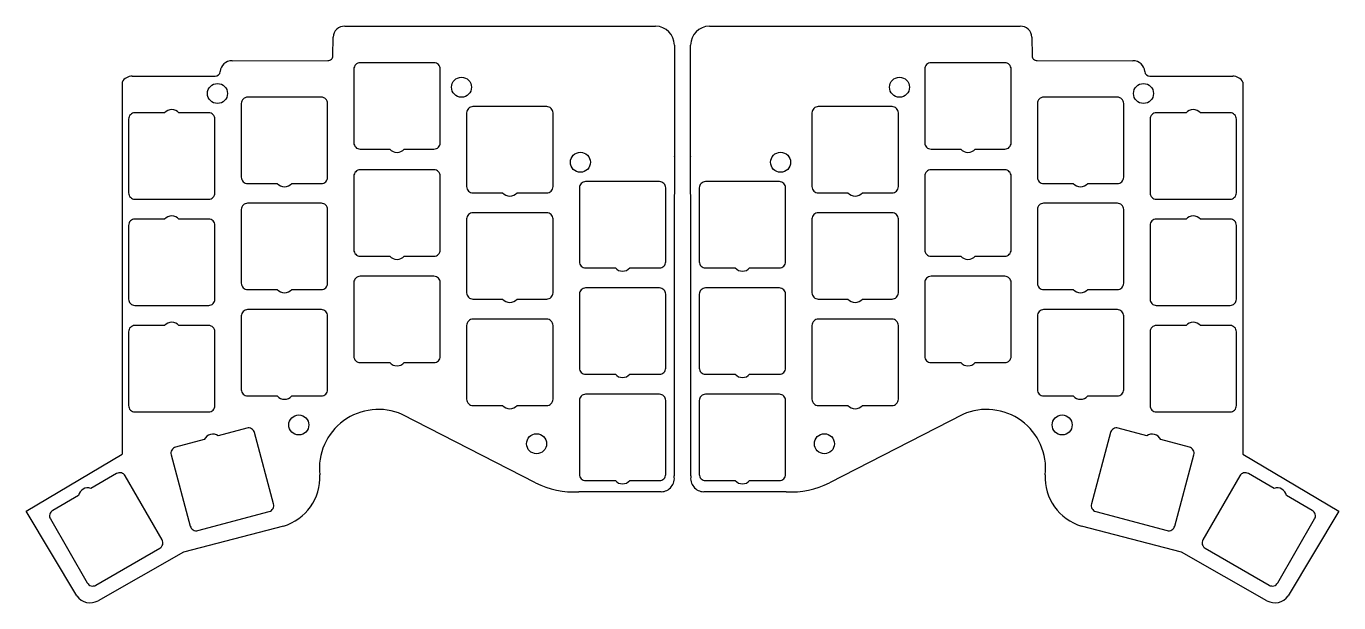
# Model space of a CAD drawing. Header units: inches. Extents: x 1.84 to 10.1, y -13.81 to -10.18.
import ezdxf

# ---------------------------------------------------------------- set-up
doc = ezdxf.new("R2010")
doc.units = ezdxf.units.IN
doc.layers.get('0').update_dxf_attribs({"linetype": 'CONTINUOUS'})

msp = doc.modelspace()

# ---------------------------------------------------------------- linework, layer by layer
for p, q in [((3.8428, -10.1805), (4.5085, -10.1806)), ((4.5085, -10.1806), (5.798, -10.1806)), ((6.1368, -10.1806), (7.4263, -10.1806)), ((7.4263, -10.1806), (8.092, -10.1805)), ((3.7682, -10.3665), (3.7688, -10.249)), ((5.9161, -10.2987), (5.9161, -10.9974)), ((6.0187, -10.9974), (6.0187, -10.2987)), ((8.166, -10.249), (8.1666, -10.3665)), ((3.1333, -10.3975), (3.7353, -10.3968)), ((8.1995, -10.3968), (8.8015, -10.3975)), ((2.4409, -10.5318), (2.4409, -12.874)), ((2.5057, -10.4954), (3.0264, -10.4957)), ((8.9084, -10.4957), (9.4291, -10.4954)), ((9.4939, -10.5318), (9.4939, -12.874)), ((5.9161, -11.0006), (5.9164, -11.072)), ((6.0184, -11.072), (6.0187, -11.0006)), ((5.9164, -11.072), (5.9143, -11.4062)), ((6.0206, -11.4062), (6.0184, -11.072)), ((5.9143, -11.4062), (5.9143, -12.5462)), ((6.0206, -12.5462), (6.0206, -11.4062)), ((5.9143, -12.5462), (5.9149, -13.0116)), ((6.0199, -13.0116), (6.0206, -12.5462)), ((5.0429, -13.0555), (4.2039, -12.624)), ((7.7309, -12.624), (6.8919, -13.0555)), ((1.8383, -13.2322), (2.4409, -12.874)), ((9.4939, -12.874), (10.0965, -13.2322)), ((5.8339, -13.111), (5.3146, -13.1118)), ((6.6202, -13.1118), (6.1009, -13.111)), ((2.1559, -13.7665), (1.8383, -13.2322)), ((10.0965, -13.2322), (9.7789, -13.7665)), ((3.4559, -13.3272), (2.8272, -13.4921)), ((9.1076, -13.4921), (8.4789, -13.3272)), ((2.8272, -13.4921), (2.2906, -13.7972)), ((9.6443, -13.7972), (9.1076, -13.4921))]:
    msp.add_line(p, q)
for points in [[(3.939, -10.954), (4.1259, -10.954, 0.455983), (4.2166, -10.954), (4.4035, -10.954, 0.414214), (4.4429, -10.9146), (4.4429, -10.4501, 0.414214), (4.4035, -10.4107), (3.939, -10.4107, 0.414214), (3.8996, -10.4501), (3.8996, -10.9146, 0.414214)], [(7.5313, -10.954), (7.7182, -10.954, 0.455983), (7.8089, -10.954), (7.9958, -10.954, 0.414214), (8.0352, -10.9146), (8.0352, -10.4501, 0.414214), (7.9958, -10.4107), (7.5313, -10.4107, 0.414214), (7.4919, -10.4501), (7.4919, -10.9146, 0.414214)], [(3.2308, -11.1706), (3.4177, -11.1706, 0.455983), (3.5084, -11.1706), (3.6954, -11.1706, 0.414214), (3.7347, -11.1312), (3.7347, -10.6666, 0.414214), (3.6954, -10.6272), (3.2308, -10.6272, 0.414214), (3.1914, -10.6666), (3.1914, -11.1312, 0.414214)], [(8.2394, -11.1706), (8.4264, -11.1706, 0.455983), (8.5171, -11.1706), (8.704, -11.1706, 0.414214), (8.7434, -11.1312), (8.7434, -10.6666, 0.414214), (8.704, -10.6272), (8.2394, -10.6272, 0.414214), (8.2001, -10.6666), (8.2001, -11.1312, 0.414214)], [(2.9861, -10.7257), (2.7992, -10.7257, 0.455983), (2.7085, -10.7257), (2.5216, -10.7257, 0.414214), (2.4822, -10.765), (2.4822, -11.2296, 0.414214), (2.5216, -11.269), (2.9861, -11.269, 0.414214), (3.0255, -11.2296), (3.0255, -10.765, 0.414214)], [(4.6093, -10.7257), (4.6093, -11.1902, 0.414214), (4.6487, -11.2296), (4.8356, -11.2296, 0.455983), (4.9263, -11.2296), (5.1132, -11.2296, 0.414214), (5.1526, -11.1902), (5.1526, -10.7257, 0.414214), (5.1132, -10.6863), (4.6487, -10.6863, 0.414214)], [(6.7822, -10.7257), (6.7822, -11.1902, 0.414214), (6.8216, -11.2296), (7.0085, -11.2296, 0.455983), (7.0992, -11.2296), (7.2861, -11.2296, 0.414214), (7.3255, -11.1902), (7.3255, -10.7257, 0.414214), (7.2861, -10.6863), (6.8216, -10.6863, 0.414214)], [(9.4132, -10.7257), (9.2263, -10.7257, 0.455983), (9.1356, -10.7257), (8.9487, -10.7257, 0.414214), (8.9093, -10.765), (8.9093, -11.2296, 0.414214), (8.9487, -11.269), (9.4132, -11.269, 0.414214), (9.4526, -11.2296), (9.4526, -10.765, 0.414214)], [(3.939, -11.6279), (4.1259, -11.6279, 0.455983), (4.2166, -11.6279), (4.4035, -11.6279, 0.414214), (4.4429, -11.5885), (4.4429, -11.1239, 0.414214), (4.4035, -11.0846), (3.939, -11.0846, 0.414214), (3.8996, -11.1239), (3.8996, -11.5885, 0.414214)], [(7.5313, -11.6279), (7.7182, -11.6279, 0.455983), (7.8089, -11.6279), (7.9958, -11.6279, 0.414214), (8.0352, -11.5885), (8.0352, -11.1239, 0.414214), (7.9958, -11.0846), (7.5313, -11.0846, 0.414214), (7.4919, -11.1239), (7.4919, -11.5885, 0.414214)], [(5.358, -11.702), (5.545, -11.702, 0.455983), (5.6356, -11.702), (5.8226, -11.702, 0.414214), (5.862, -11.6627), (5.862, -11.1981, 0.414214), (5.8226, -11.1587), (5.358, -11.1587, 0.414214), (5.3187, -11.1981), (5.3187, -11.6627, 0.414214)], [(6.1122, -11.702), (6.2992, -11.702, 0.455983), (6.3898, -11.702), (6.5768, -11.702, 0.414214), (6.6161, -11.6627), (6.6161, -11.1981, 0.414214), (6.5768, -11.1587), (6.1122, -11.1587, 0.414214), (6.0728, -11.1981), (6.0728, -11.6627, 0.414214)], [(3.2308, -11.8379), (3.4177, -11.8379, 0.455983), (3.5084, -11.8379), (3.6954, -11.8379, 0.414214), (3.7347, -11.7985), (3.7347, -11.3339, 0.414214), (3.6954, -11.2946), (3.2308, -11.2946, 0.414214), (3.1914, -11.3339), (3.1914, -11.7985, 0.414214)], [(8.2394, -11.8379), (8.4264, -11.8379, 0.455983), (8.5171, -11.8379), (8.704, -11.8379, 0.414214), (8.7434, -11.7985), (8.7434, -11.3339, 0.414214), (8.704, -11.2946), (8.2394, -11.2946, 0.414214), (8.2001, -11.3339), (8.2001, -11.7985, 0.414214)], [(2.9861, -11.3946), (2.7992, -11.3946, 0.455983), (2.7085, -11.3946), (2.5216, -11.3946, 0.414214), (2.4822, -11.4339), (2.4822, -11.8985, 0.414214), (2.5216, -11.9379), (2.9861, -11.9379, 0.414214), (3.0255, -11.8985), (3.0255, -11.4339, 0.414214)], [(4.6487, -11.8979), (4.8356, -11.8979, 0.455983), (4.9263, -11.8979), (5.1132, -11.8979, 0.414214), (5.1526, -11.8585), (5.1526, -11.3939, 0.414214), (5.1132, -11.3546), (4.6487, -11.3546, 0.414214), (4.6093, -11.3939), (4.6093, -11.8585, 0.414214)], [(6.8216, -11.8979), (7.0085, -11.8979, 0.455983), (7.0992, -11.8979), (7.2861, -11.8979, 0.414214), (7.3255, -11.8585), (7.3255, -11.3939, 0.414214), (7.2861, -11.3546), (6.8216, -11.3546, 0.414214), (6.7822, -11.3939), (6.7822, -11.8585, 0.414214)], [(9.4132, -11.3946), (9.2263, -11.3946, 0.455983), (9.1356, -11.3946), (8.9487, -11.3946, 0.414214), (8.9093, -11.4339), (8.9093, -11.8985, 0.414214), (8.9487, -11.9379), (9.4132, -11.9379, 0.414214), (9.4526, -11.8985), (9.4526, -11.4339, 0.414214)], [(3.939, -12.2979), (4.1259, -12.2979, 0.455983), (4.2166, -12.2979), (4.4035, -12.2979, 0.414214), (4.4429, -12.2585), (4.4429, -11.7939, 0.414214), (4.4035, -11.7546), (3.939, -11.7546, 0.414214), (3.8996, -11.7939), (3.8996, -12.2585, 0.414214)], [(7.5313, -12.2979), (7.7182, -12.2979, 0.455983), (7.8089, -12.2979), (7.9958, -12.2979, 0.414214), (8.0352, -12.2585), (8.0352, -11.7939, 0.414214), (7.9958, -11.7546), (7.5313, -11.7546, 0.414214), (7.4919, -11.7939), (7.4919, -12.2585, 0.414214)], [(5.358, -12.3713), (5.545, -12.3713, 0.455983), (5.6356, -12.3713), (5.8226, -12.3713, 0.414214), (5.862, -12.332), (5.862, -11.8674, 0.414214), (5.8226, -11.828), (5.358, -11.828, 0.414214), (5.3187, -11.8674), (5.3187, -12.332, 0.414214)], [(6.1122, -12.3713), (6.2992, -12.3713, 0.455983), (6.3898, -12.3713), (6.5768, -12.3713, 0.414214), (6.6161, -12.332), (6.6161, -11.8674, 0.414214), (6.5768, -11.828), (6.1122, -11.828, 0.414214), (6.0728, -11.8674), (6.0728, -12.332, 0.414214)], [(3.2308, -12.5079), (3.4177, -12.5079, 0.455983), (3.5084, -12.5079), (3.6954, -12.5079, 0.414214), (3.7347, -12.4685), (3.7347, -12.0039, 0.414214), (3.6954, -11.9646), (3.2308, -11.9646, 0.414214), (3.1914, -12.0039), (3.1914, -12.4685, 0.414214)], [(8.2394, -12.5079), (8.4264, -12.5079, 0.455983), (8.5171, -12.5079), (8.704, -12.5079, 0.414214), (8.7434, -12.4685), (8.7434, -12.0039, 0.414214), (8.704, -11.9646), (8.2394, -11.9646, 0.414214), (8.2001, -12.0039), (8.2001, -12.4685, 0.414214)], [(2.9861, -12.0646), (2.7992, -12.0646, 0.455983), (2.7085, -12.0646), (2.5216, -12.0646, 0.414214), (2.4822, -12.1039), (2.4822, -12.5685, 0.414214), (2.5216, -12.6079), (2.9861, -12.6079, 0.414214), (3.0255, -12.5685), (3.0255, -12.1039, 0.414214)], [(4.6487, -12.5679), (4.8356, -12.5679, 0.455983), (4.9263, -12.5679), (5.1132, -12.5679, 0.414214), (5.1526, -12.5285), (5.1526, -12.0639, 0.414214), (5.1132, -12.0246), (4.6487, -12.0246, 0.414214), (4.6093, -12.0639), (4.6093, -12.5285, 0.414214)], [(6.8216, -12.5679), (7.0085, -12.5679, 0.455983), (7.0992, -12.5679), (7.2861, -12.5679, 0.414214), (7.3255, -12.5285), (7.3255, -12.0639, 0.414214), (7.2861, -12.0246), (6.8216, -12.0246, 0.414214), (6.7822, -12.0639), (6.7822, -12.5285, 0.414214)], [(9.4132, -12.0646), (9.2263, -12.0646, 0.455983), (9.1356, -12.0646), (8.9487, -12.0646, 0.414214), (8.9093, -12.1039), (8.9093, -12.5685, 0.414214), (8.9487, -12.6079), (9.4132, -12.6079, 0.414214), (9.4526, -12.5685), (9.4526, -12.1039, 0.414214)], [(5.358, -13.0406), (5.545, -13.0406, 0.455983), (5.6356, -13.0406), (5.8226, -13.0406, 0.414214), (5.862, -13.0013), (5.862, -12.5367, 0.414214), (5.8226, -12.4973), (5.358, -12.4973, 0.414214), (5.3187, -12.5367), (5.3187, -13.0013, 0.414214)], [(6.1122, -13.0406), (6.2992, -13.0406, 0.455983), (6.3898, -13.0406), (6.5768, -13.0406, 0.414214), (6.6161, -13.0013), (6.6161, -12.5367, 0.414214), (6.5768, -12.4973), (6.1122, -12.4973, 0.414214), (6.0728, -12.5367), (6.0728, -13.0013, 0.414214)], [(3.2265, -12.7102), (3.0459, -12.7586, 0.455983), (2.9583, -12.7821), (2.7778, -12.8305, 0.414214), (2.7499, -12.8787), (2.8702, -13.3274, 0.414214), (2.9184, -13.3553), (3.3671, -13.235, 0.414214), (3.395, -13.1868), (3.2747, -12.7381, 0.414214)], [(9.157, -12.8305), (8.9765, -12.7821, 0.455983), (8.8889, -12.7586), (8.7083, -12.7102, 0.414214), (8.6601, -12.7381), (8.5398, -13.1868, 0.414214), (8.5677, -13.235), (9.0164, -13.3553, 0.414214), (9.0646, -13.3274), (9.1849, -12.8787, 0.414214)], [(2.4071, -12.9963), (2.2452, -13.0898, 0.455983), (2.1666, -13.1351), (2.0047, -13.2286, 0.414214), (1.9903, -13.2824), (2.2226, -13.6847, 0.414214), (2.2764, -13.6991), (2.6787, -13.4668, 0.414214), (2.6931, -13.4131), (2.4608, -13.0107, 0.414214)], [(9.9301, -13.2286), (9.7682, -13.1351, 0.455983), (9.6896, -13.0898), (9.5277, -12.9963, 0.414214), (9.474, -13.0107), (9.2417, -13.4131, 0.414214), (9.2561, -13.4668), (9.6584, -13.6991, 0.414214), (9.7122, -13.6847), (9.9445, -13.2824, 0.414214)]]:
    msp.add_lwpolyline(points, format="xyb", close=True)
for centre in [(3.0413, -10.6039), (4.5768, -10.5646), (7.3327, -10.5646), (8.8681, -10.6039), (5.3248, -11.037), (6.5846, -11.037), (3.5531, -12.6906), (8.3563, -12.6906), (5.0492, -12.8087), (6.8602, -12.8087)]:
    msp.add_circle(centre, 0.063)
for centre, radius, start, end in [((3.8406, -10.2524), 0.0719, 88.22248, 177.34738), ((5.798, -10.2987), 0.1181, 0, 90), ((6.1368, -10.2987), 0.1181, 90, 180), ((8.0943, -10.2524), 0.0719, 2.65262, 91.77752), ((3.1311, -10.4693), 0.0719, 88.22755, 177.33591), ((3.7372, -10.3658), 0.031, 266.44129, 358.81798), ((8.1976, -10.3658), 0.031, 181.18202, 273.55871), ((8.8037, -10.4693), 0.0719, 2.66409, 91.77245), ((3.0265, -10.4627), 0.033, 269.79504, 354.30282), ((8.9083, -10.4627), 0.033, 185.69718, 270.20496), ((2.5035, -10.5672), 0.0719, 88.22914, 150.4438), ((9.4313, -10.5672), 0.0719, 29.5562, 91.77086), ((5.8443, -10.999), 0.0718, -1.28757, 1.28757), ((6.0905, -10.999), 0.0718, 178.71243, 181.28757), ((4.0546, -12.9648), 0.372, 66.33473, 186.04423), ((7.8802, -12.9648), 0.372, -6.04423, 113.66527), ((3.366, -13.021), 0.3191, -73.6332, 3.0622), ((5.8312, -13.0262), 0.0849, -88.21922, 9.87785), ((6.1036, -13.0262), 0.0849, 170.12215, 268.21922), ((8.5688, -13.021), 0.3191, 176.9378, 253.6332), ((5.2876, -12.5585), 0.5539, 243.79008, 272.79469), ((6.6472, -12.5585), 0.5539, 267.20531, 296.20992), ((2.2408, -13.7047), 0.1051, 216.06684, 298.2455), ((9.694, -13.7047), 0.1051, 241.7545, 323.93316)]:
    msp.add_arc(centre, radius, start, end)

doc.saveas('drawing.dxf')
